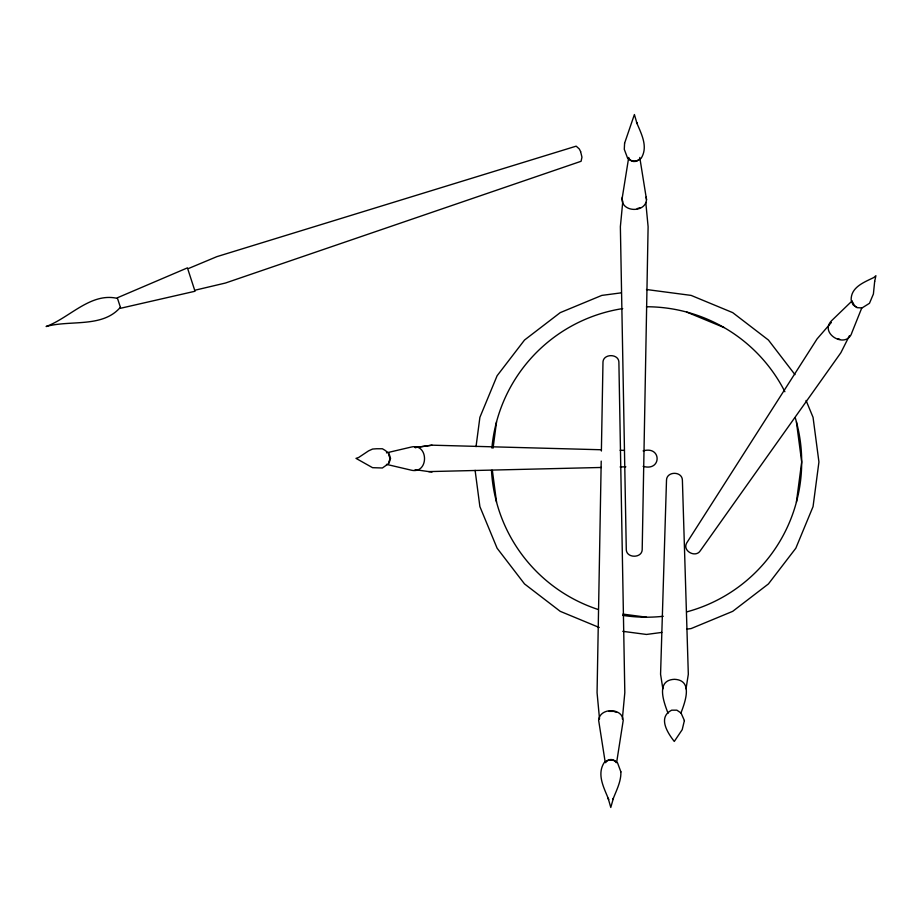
<?xml version="1.0" encoding="UTF-8"?>
<svg xmlns="http://www.w3.org/2000/svg" width="922" height="922" viewBox="0 0 922 922"><rect width="100%" height="100%" fill="white"/><g stroke="black" fill="none" stroke-linecap="round" stroke-linejoin="round"><path stroke-width="1.38" d="M601.213 461.104L597.064 692.676L599.531 718.999M601.386 451.031L602.988 361.781C603.691 353.61 618.189 353.61 618.881 361.781L624.816 692.676L622.35 718.999M622.823 201.054L620.368 226.697L626.292 550.019C626.948 558.271 641.528 558.271 642.185 550.019L648.108 226.697L645.792 202.471M476.029 446.64L479.889 417.343L497.108 375.75L524.526 340.034L560.242 312.627L601.836 295.397L621.359 292.827M493.074 448.127L496.543 421.815M796.401 502.156L801.691 461.98L796.401 421.815M616.645 762.425L623.226 720.347C622.269 707.485 599.611 707.485 598.643 720.347L605.235 762.425M639.764 157.455L646.529 199.659C645.642 212.636 622.834 212.636 621.947 199.659L628.712 157.455M686.026 688.884L688.319 674.259L682.395 480.258C682.28 471.027 666.606 471.027 666.502 480.258L660.567 674.259L662.872 688.884M621.947 199.659L622.362 197.112M680.839 713.282C684.816 702.737 693.69 680.171 674.443 679.307C655.196 680.171 664.082 702.737 668.047 713.282M861.759 307.994L851.951 332.473C846.799 349.749 818.69 333.649 831.586 320.695L852.159 300.849M849.404 335.746L840.876 352.723L700.351 550.676C695.73 558.294 682.165 551.01 686.659 543.035L817.099 338.881L831.367 322.458M605.639 762.701C607.356 758.437 614.525 758.437 616.242 762.701M388.669 462.36L390.156 458.614L388.669 454.869M120.286 307.418C102.342 328.151 70.164 319.715 46.1 326.526C69.576 317.906 90.656 292.17 117.348 298.394M638.992 159.368C636.537 162.595 630.51 162.214 628.942 158.307M187.477 267.853L117.313 297.806L120.713 308.236L195.072 291.237M637.16 208.626L639.891 207.727M386.468 452.863L410.809 447.158C429.076 442.353 429.076 474.888 410.809 470.07L386.468 464.365M415.107 447.562L432.015 445.176L601.398 449.763M415.142 447.562L432.015 445.176M661.812 632.423L646.472 634.451L622.753 631.328M686.925 629.127L691.108 628.573L732.702 611.344L768.418 583.937L795.824 548.221L813.054 506.616L818.932 461.98L813.054 417.343L806.058 400.448M608.993 711.369L612.888 711.369M428.695 471.603L601.398 467.466M620.103 466.958L625.854 466.809M643.118 466.336C661.766 471.787 661.766 445.453 643.118 450.893M620.103 450.27L624.413 450.385M646.472 289.52L691.108 295.397L732.702 312.627L768.418 340.034L794.971 374.632M622.926 614.098L646.472 617.198M415.142 469.667L432.015 472.064M837.706 338.823L839.619 339.158M613.868 711.461L616.588 712.36M686.648 312.051L724.081 327.564M599.231 627.49L560.242 611.344L524.526 583.937L497.108 548.221L479.889 506.616L475.107 470.358M856.907 307.291L854.475 305.873L852.792 302.289M580.618 151.611L579.293 148.972L576.181 146.16L216.866 256.65L187.742 268.832L194.703 290.28L225.441 283.031L581.091 161.281L581.955 157.166L580.618 151.634M646.115 197.112L646.529 199.659M492.348 470.301L496.543 502.156M795.271 417.793A155.219 155.219 0 0 1 686.648 611.908M663.229 616.288A155.219 155.219 0 0 1 622.719 615.377M598.286 609.534A155.219 155.219 0 0 1 491.484 470.347M491.887 448.023A155.219 155.219 0 0 1 622.719 308.593M646.472 306.761A155.219 155.219 0 0 1 784.876 391.723M874.667 281.44L873.399 294.026L869.469 303.303L862.07 307.925L857.045 307.66L852.885 304.606L851.156 299.915C850.891 287.03 864.26 282.247 873.849 277.499L875.9 275.701L874.667 281.44M624.597 143.221L624.286 149.329L627.628 158.25C631.397 161.995 637.402 161.995 641.17 158.25C648.5 146.506 641.124 133.552 636.526 122.292L637.021 123.571L634.405 114.535L624.597 143.221M620.886 771.852C621.209 781.695 616.299 790.534 612.899 799.489L613.407 798.222L610.779 807.465L608.151 798.222L608.658 799.489C604.083 787.941 596.626 774.849 604.002 762.863C607.817 759.071 613.729 759.071 617.544 762.863L620.886 771.852M684.389 720.566L682.211 729.659L674.282 741.449C667.793 733.151 657.374 717.328 671.7 710.171L676.875 710.171L681.058 713.029L684.389 720.566M390.513 458.372L389.038 463.293L382.388 467.984L372.569 467.685L356.007 458.372L358.577 457.531L368.546 450.881L372.569 449.049L376.602 448.76L382.388 448.76L385.166 450.409L389.038 453.451L390.513 458.372"/></g></svg>
